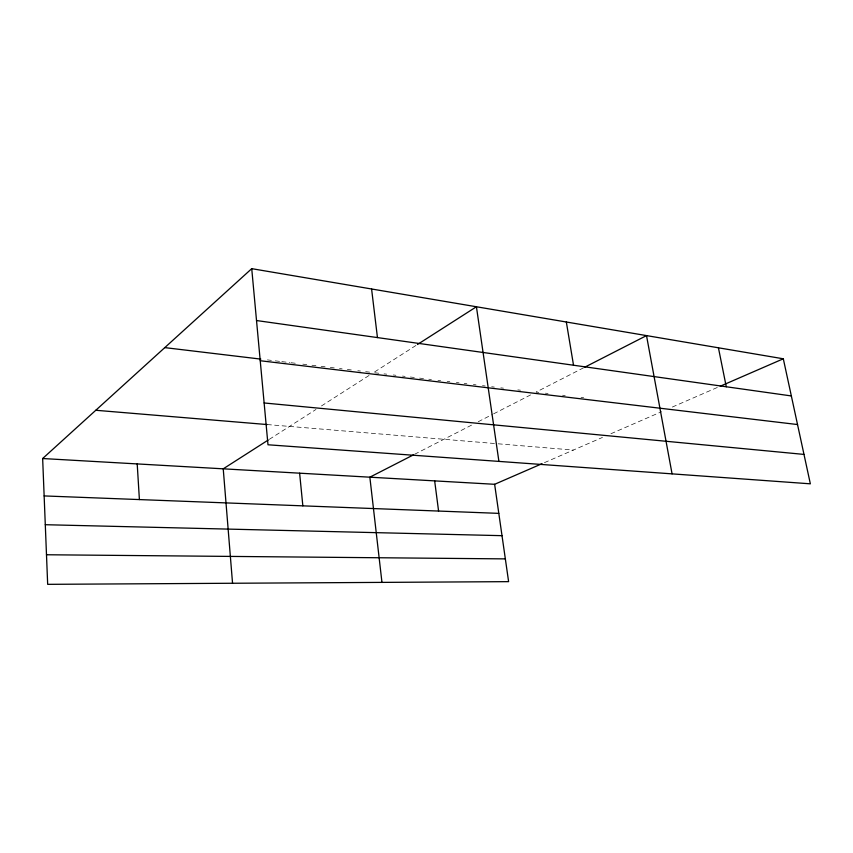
<?xml version="1.0" encoding="UTF-8"?>
<svg xmlns="http://www.w3.org/2000/svg" width="853" height="853" viewBox="0 0 853 853"><rect width="100%" height="100%" fill="white"/><g stroke="black" fill="none" stroke-linecap="round" stroke-linejoin="round"><path stroke-width="0.64" stroke-dasharray="4.26 3.2" d="M269.324 439.327L315.962 409.472M321.474 405.943L369.114 375.448M374.648 371.908L416.392 345.188M414.611 454.276L473.511 424.133M478.245 421.713L492.437 414.451M493.62 413.844L531.43 394.491M583.601 367.792L536.153 392.071L538.797 392.391M544.438 462.646L602.463 437.418M610.94 433.729L661.512 411.743M672.324 407.052L717.842 387.251M267.202 424.559L496.819 443.688M498.141 443.805L573.376 450.064M267.416 359.902L271.361 360.371M275.306 360.851L280.541 361.48M281.853 361.629L289.711 362.578M291.022 362.728L297.569 363.517M302.815 364.146L306.739 364.615M311.985 365.244L315.909 365.713M321.154 366.342L325.078 366.811M330.324 367.43L334.248 367.91M339.494 368.528L342.117 368.848M347.352 369.477L351.287 369.946M357.834 370.724L360.456 371.044M365.692 371.673L369.626 372.143M374.862 372.772L378.807 373.241M384.074 373.87L386.697 374.179M393.276 374.968L395.899 375.288M402.477 376.077L405.1 376.386M410.368 377.015L414.313 377.484M419.569 378.114L423.514 378.593M428.771 379.222L431.405 379.532M437.973 380.321L440.606 380.641M447.175 381.419L449.808 381.739M456.376 382.528L459.01 382.837M464.235 383.466L466.858 383.775M473.394 384.564L476.006 384.874M482.542 385.663L485.165 385.972M491.701 386.75L494.313 387.07M500.85 387.848L503.462 388.158M517.846 389.885L520.469 390.194M545.398 393.18L548.042 393.5M562.564 395.238L565.208 395.557M581.053 397.445L583.697 397.765"/><path stroke-width="1.28" d="M542.028 463.691L494.633 484.301L508.612 581.65L47.672 584.337L42.65 458.53L251.731 268.663L783.31 358.793L810.35 483.822L267.991 444.776L251.731 268.663M268.205 440.041L223.23 468.83L232.549 583.26M417.49 344.484L476.422 306.76L498.909 461.398M413.438 454.873L369.85 477.19L381.963 582.386M584.785 367.185L646.51 335.602L672.068 473.863M720.241 386.217L783.31 358.793M46.488 554.759L505.339 558.886M45.294 524.712L502.012 535.673M44.143 495.924L498.802 513.367M42.65 458.53L494.633 484.301M95.792 410.272L267.202 424.559M264.131 402.968L803.995 454.414M260.229 360.734L797.534 424.549M164.789 347.619L260.837 359.113M256.518 320.536L791.349 395.941M718.429 347.789L726.276 386.772M566.339 322.007L573.525 365.233M434.657 480.879L438.581 511.064M371.588 288.986L377.452 337.585M299.616 473.18L302.847 505.85M137.205 463.925L139.402 499.581"/></g></svg>
